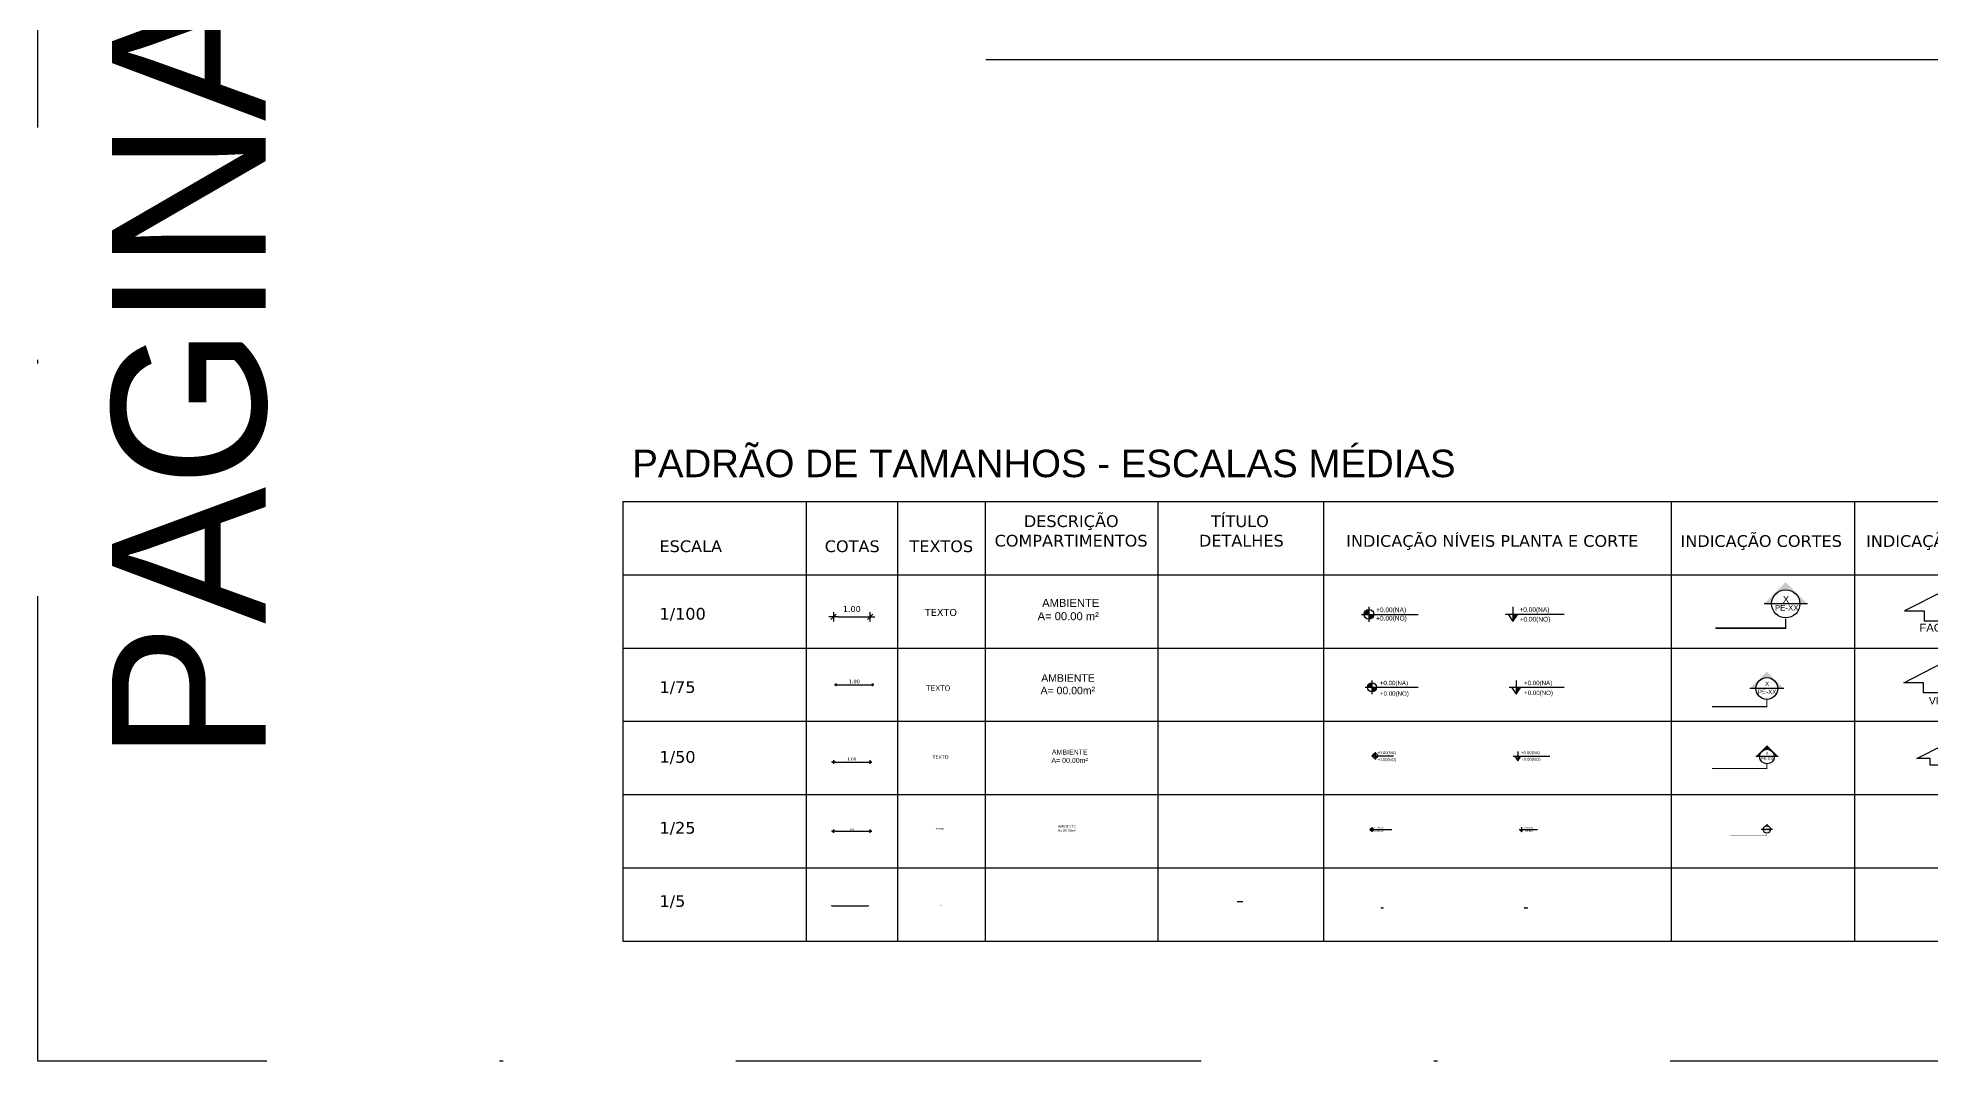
# Model space of a CAD drawing. Header units: millimetres. Extents: x 302 to 436, y 121 to 202.
# Drawn here: x 302.1 to 353.7, y 120.7 to 148.6 of the extents above; entities that cross this region are included whole.
import ezdxf

# ---------------------------------------------------------------- set-up
doc = ezdxf.new("R2010")
doc.units = ezdxf.units.MM
doc.linetypes.add('DASHDOT', pattern=[25.4, 12.7, -6.35, 0, -6.35])
for name, color, linetype in [('A-PISOS-NIVEL', 1, 'Continuous'), ('A-TEXTO', 3, 'Continuous'), ('ARQ-CTA-1_025', 1, 'Continuous'), ('ARQ-CTA-1_050', 1, 'Continuous'), ('ARQ-CTA-1_100', 1, 'Continuous'), ('ARQ-HTC', 9, 'Continuous'), ('ARQ-SMB-1_025', 1, 'Continuous'), ('ARQ-SMB-1_050', 1, 'Continuous'), ('ARQ-SMB-1_075', 1, 'Continuous'), ('ARQ-SMB-1_100', 1, 'Continuous'), ('ARQ-TXT', 2, 'Continuous'), ('ARQ-TXT-1_025', 6, 'Continuous'), ('ARQ-TXT-1_050', 2, 'Continuous'), ('ARQ-TXT-1_075', 2, 'Continuous'), ('ARQ-TXT-1_100', 2, 'Continuous')]:
    doc.layers.add(name, color=color, linetype=linetype)
doc.styles.add('ESC-50-A20', font='arial.ttf', dxfattribs={"height": 0.1})
doc.styles.add('FNDE Text Cota 0075', font='verdana.ttf', dxfattribs={"height": 0.1})
doc.styles.add('FNDE Texto Cota 0005', font='verdana.ttf', dxfattribs={"height": 0.008})
doc.styles.add('FNDE Texto Cota 0025', font='verdana.ttf', dxfattribs={"height": 0.04})
doc.styles.add('FNDE Texto Cota 0050', font='verdana.ttf', dxfattribs={"height": 0.08})
doc.styles.add('FNDE Texto Cota 0100', font='verdana.ttf', dxfattribs={"height": 0.16})
doc.dimstyles.new('FNDE 1-0005', dxfattribs={"dimscale": 2.5, "dimtxt": 0.008, "dimasz": 0.0025, "dimexe": 0.15, "dimexo": 0.15, "dimgap": 0.0025, "dimtad": 1, "dimzin": 4, "dimdsep": 46, "dimtxsty": 'FNDE Texto Cota 0005', "dimblk": 'tic', "dimcen": 0.15, "dimdle": 0.15, "dimse1": 1, "dimse2": 1, "dimclrd": 251, "dimclre": 251, "dimclrt": 256, "dimaunit": 1, "dimadec": 3, "dimazin": 0, "dimtfac": 1, "dimtix": 1, "dimtmove": 2, "dimatfit": 3, "dimldrblk": 'tic', "dimfxl": 0.15, "dimtvp": 1, "dimtolj": 1, "dimtzin": 0, "dimarcsym": 0})
doc.dimstyles.new('FNDE 1-0025', dxfattribs={"dimscale": 5, "dimtxt": 0.04, "dimasz": 0.01, "dimexe": 0.15, "dimexo": 0.15, "dimgap": 0.005, "dimtad": 1, "dimzin": 1, "dimdsep": 46, "dimtxsty": 'FNDE Texto Cota 0025', "dimblk": 'tic', "dimcen": 0.015, "dimdle": 0.15, "dimse1": 1, "dimse2": 1, "dimclrd": 251, "dimclre": 251, "dimclrt": 256, "dimaunit": 1, "dimadec": 3, "dimazin": 0, "dimtfac": 1, "dimtix": 1, "dimtmove": 2, "dimatfit": 3, "dimfxl": 0.15, "dimtvp": 1, "dimtolj": 1, "dimtzin": 0, "dimarcsym": 0})
doc.dimstyles.new('FNDE 1-0050', dxfattribs={"dimscale": 5, "dimtxt": 0.08, "dimasz": 0.01, "dimexe": 0.15, "dimexo": 0.15, "dimgap": 0.01, "dimtad": 1, "dimzin": 1, "dimdsep": 46, "dimtxsty": 'FNDE Texto Cota 0050', "dimblk": 'tic', "dimcen": 0.015, "dimdle": 0.15, "dimse1": 1, "dimse2": 1, "dimclrd": 251, "dimclre": 251, "dimclrt": 256, "dimaunit": 1, "dimadec": 3, "dimazin": 0, "dimtfac": 1, "dimtix": 1, "dimtmove": 2, "dimatfit": 3, "dimfxl": 0.15, "dimtvp": 1, "dimtolj": 1, "dimtzin": 0, "dimarcsym": 0})
doc.dimstyles.new('FNDE 1-0100', dxfattribs={"dimscale": 2.5, "dimtxt": 0.16, "dimasz": 0.05, "dimexe": 0.15, "dimexo": 0.15, "dimgap": 0.05, "dimtad": 1, "dimzin": 4, "dimdsep": 46, "dimtxsty": 'FNDE Texto Cota 0100', "dimblk": 'tic', "dimcen": 0.15, "dimdle": 0.15, "dimse1": 1, "dimse2": 1, "dimclrd": 251, "dimclre": 251, "dimclrt": 256, "dimaunit": 1, "dimadec": 3, "dimazin": 0, "dimtfac": 1, "dimtix": 1, "dimtmove": 2, "dimatfit": 3, "dimldrblk": 'tic', "dimfxl": 0.15, "dimtvp": 1, "dimtolj": 1, "dimtzin": 0, "dimarcsym": 0})
doc.dimstyles.new('FNDE 1-075', dxfattribs={"dimscale": 2.5, "dimtxt": 0.1, "dimasz": 0.015, "dimexe": 0.15, "dimexo": 0.15, "dimgap": 0.015, "dimtad": 1, "dimzin": 4, "dimdsep": 46, "dimtxsty": 'FNDE Text Cota 0075', "dimblk": 'tic', "dimcen": 0.025, "dimdle": 0.15, "dimse1": 1, "dimse2": 1, "dimclrd": 251, "dimclre": 251, "dimclrt": 256, "dimaunit": 1, "dimadec": 3, "dimazin": 0, "dimtfac": 1, "dimtix": 1, "dimtmove": 2, "dimatfit": 3, "dimldrblk": 'DOTSMALL', "dimfxl": 0.15, "dimtvp": 1, "dimtolj": 1, "dimtzin": 0, "dimarcsym": 0})

# ---------------------------------------------------------------- blocks, each defined once
blk = doc.blocks.new('FNDE-Nível Corte-1_050')
blk.add_hatch(color=251).paths.add_polyline_path([(140.657, -0.187), (140.741, -0.187), (140.657, -0.313)])
at = {"color": 251}
for p, q in [((140.531, -0.187), (141.531, -0.187)), ((140.657, -0.061), (140.657, -0.313))]:
    blk.add_line(p, q, dxfattribs=at)
blk.add_lwpolyline([(140.573, -0.187), (140.657, -0.313), (140.741, -0.187)], dxfattribs=at)
blk = doc.blocks.new('tic')
at = {"color": 251}
for p, q in [((-1, 0), (1, 0)), ((0, -1), (0, 1))]:
    blk.add_line(p, q, dxfattribs=at)
blk.add_line((-0.6, -0.6), (0.6, 0.6))
blk = doc.blocks.new('*D19')
at = {"layer": 'ARQ-CTA-1_025', "color": 251, "lineweight": -2}
blk.add_line((323.821, 126.984), (324.721, 126.984), dxfattribs=at)
at = {"layer": 'Defpoints', "color": 0}
for p in [(324.771, 126.984), (323.771, 125.984), (324.771, 125.984)]:
    blk.add_point(p, dxfattribs=at)
at = {"layer": 'ARQ-CTA-1_025', "color": 251, "lineweight": -2, "xscale": 0.05, "yscale": 0.05, "zscale": 0.05, "rotation": 180}
blk.add_blockref('tic', (323.771, 126.984), dxfattribs=at)
at = {"layer": 'ARQ-CTA-1_025', "color": 251, "lineweight": -2, "xscale": 0.05, "yscale": 0.05, "zscale": 0.05}
blk.add_blockref('tic', (324.771, 126.984), dxfattribs=at)
at = {"layer": 'ARQ-CTA-1_025', "insert": (324.271, 127.03), "char_height": 0.04, "attachment_point": 5, "style": 'FNDE Texto Cota 0025'}
blk.add_mtext('\\A1;1.00', dxfattribs=at)
blk = doc.blocks.new('*D20')
at = {"layer": 'ARQ-CTA-1_100', "color": 251, "lineweight": -2}
blk.add_line((323.896, 132.839), (324.646, 132.839), dxfattribs=at)
at = {"layer": 'Defpoints', "color": 0}
for p in [(324.771, 132.839), (323.771, 131.984), (324.771, 131.984)]:
    blk.add_point(p, dxfattribs=at)
at = {"layer": 'ARQ-CTA-1_100', "color": 251, "lineweight": -2, "xscale": 0.125, "yscale": 0.125, "zscale": 0.125, "rotation": 180}
blk.add_blockref('tic', (323.771, 132.839), dxfattribs=at)
at = {"layer": 'ARQ-CTA-1_100', "color": 251, "lineweight": -2, "xscale": 0.125, "yscale": 0.125, "zscale": 0.125}
blk.add_blockref('tic', (324.771, 132.839), dxfattribs=at)
at = {"layer": 'ARQ-CTA-1_100', "insert": (324.271, 133.048), "char_height": 0.16, "attachment_point": 5, "style": 'FNDE Texto Cota 0100'}
blk.add_mtext('\\A1;1.00', dxfattribs=at)
blk = doc.blocks.new('FNDE-Nível Planta-1_025')
at = {"linetype": 'Continuous', "ltscale": 0.5}
h = blk.add_hatch(color=251, dxfattribs=at)
h.paths.add_polyline_path([(135.657, 3.813), (135.657, 3.855, 0.414214), (135.615, 3.813)])
h.paths.add_polyline_path([(135.657, 3.813), (135.657, 3.771, 0.414214), (135.699, 3.813)])
at = {"color": 251}
for p, q in [((135.594, 3.813), (135.699, 3.813)), ((135.657, 3.876), (135.657, 3.75)), ((135.699, 3.813), (136.199, 3.813))]:
    blk.add_line(p, q, dxfattribs=at)
blk.add_circle((135.657, 3.813), 0.042, dxfattribs=at)
blk = doc.blocks.new('FNDE-Nível Planta-1_050')
at = {"linetype": 'Continuous', "ltscale": 0.5}
h = blk.add_hatch(color=251, dxfattribs=at)
h.paths.add_polyline_path([(135.698, 5.827), (135.698, 5.894, 0.414214), (135.631, 5.827)])
h.paths.add_polyline_path([(135.698, 5.827), (135.698, 5.76, 0.414214), (135.766, 5.827)])
at = {"color": 251}
for p, q in [((135.598, 5.827), (135.766, 5.827)), ((135.698, 5.928), (135.698, 5.726)), ((135.766, 5.827), (136.198, 5.827))]:
    blk.add_line(p, q, dxfattribs=at)
blk.add_circle((135.698, 5.827), 0.0672, dxfattribs=at)
blk = doc.blocks.new('FNDE-Nível Corte-1_100')
blk.add_hatch(color=251).paths.add_polyline_path([(140.657, 1.813), (140.825, 1.813), (140.657, 1.561)])
at = {"color": 251}
for p, q in [((140.657, 2.065), (140.657, 1.561)), ((140.405, 1.813), (142.405, 1.813))]:
    blk.add_line(p, q, dxfattribs=at)
blk.add_lwpolyline([(140.489, 1.813), (140.657, 1.561), (140.825, 1.813)], dxfattribs=at)
blk = doc.blocks.new('FNDE-Nível Corte-1_025')
blk.add_hatch(color=251).paths.add_polyline_path([(140.657, -2.479), (140.699, -2.479), (140.657, -2.542)])
at = {"color": 251}
for p, q in [((140.594, -2.479), (141.094, -2.479)), ((140.657, -2.416), (140.657, -2.542))]:
    blk.add_line(p, q, dxfattribs=at)
blk.add_lwpolyline([(140.615, -2.479), (140.657, -2.542), (140.699, -2.479)], dxfattribs=at)
blk = doc.blocks.new('FNDE-Ind Corte-1_025')
blk.add_hatch(color=251).paths.add_polyline_path([(242.46, -6.253), (242.514, -6.253, -1), (242.714, -6.253), (242.768, -6.253), (242.614, -6.099)])
at = {"color": 251, "linetype": 'Continuous'}
blk.add_line((242.768, -6.253), (242.46, -6.253), dxfattribs=at)
blk.add_circle((242.614, -6.253), 0.1, dxfattribs=at)
blk = doc.blocks.new('FNDE-Ind Corte-1_050')
blk.add_hatch(color=251).paths.add_polyline_path([(242.306, -4.253), (242.414, -4.253, -1), (242.814, -4.253), (242.922, -4.253), (242.614, -3.945)])
at = {"color": 251, "linetype": 'Continuous'}
blk.add_line((242.922, -4.253), (242.306, -4.253), dxfattribs=at)
blk.add_circle((242.614, -4.253), 0.2, dxfattribs=at)
blk = doc.blocks.new('FNDE-Nível Planta-1_100')
at = {"linetype": 'Continuous', "ltscale": 0.5}
h = blk.add_hatch(color=1, dxfattribs=at)
h.paths.add_polyline_path([(135.657, 7.813), (135.657, 7.981, 0.414214), (135.489, 7.813)])
h.paths.add_polyline_path([(135.657, 7.813), (135.657, 7.645, 0.414214), (135.825, 7.813)])
at = {"color": 1}
for p, q in [((135.405, 7.813), (135.825, 7.813)), ((135.657, 8.065), (135.657, 7.561)), ((135.825, 7.813), (137.338, 7.813))]:
    blk.add_line(p, q, dxfattribs=at)
blk.add_circle((135.657, 7.813), 0.168, dxfattribs=at)
blk = doc.blocks.new('FNDE-Ind Corte-1_100')
blk.add_hatch(color=251).paths.add_polyline_path([(241.999, -2.386), (242.214, -2.386, -1), (243.014, -2.386), (243.229, -2.386), (242.614, -1.77)])
at = {"color": 251, "linetype": 'Continuous'}
blk.add_line((243.229, -2.386), (241.999, -2.386), dxfattribs=at)
blk.add_circle((242.614, -2.386), 0.4, dxfattribs=at)
blk = doc.blocks.new('*D21')
at = {"layer": 'ARQ-CTA-1_050', "color": 251, "lineweight": -2}
blk.add_line((323.821, 128.871), (324.721, 128.871), dxfattribs=at)
at = {"layer": 'Defpoints', "color": 0}
for p in [(323.771, 129.416), (324.771, 129.416), (324.771, 128.871)]:
    blk.add_point(p, dxfattribs=at)
at = {"layer": 'ARQ-CTA-1_050', "color": 251, "lineweight": -2, "xscale": 0.05, "yscale": 0.05, "zscale": 0.05, "rotation": 180}
blk.add_blockref('tic', (323.771, 128.871), dxfattribs=at)
at = {"layer": 'ARQ-CTA-1_050', "color": 251, "lineweight": -2, "xscale": 0.05, "yscale": 0.05, "zscale": 0.05}
blk.add_blockref('tic', (324.771, 128.871), dxfattribs=at)
at = {"layer": 'ARQ-CTA-1_050', "insert": (324.271, 128.954), "char_height": 0.08, "attachment_point": 5, "style": 'FNDE Texto Cota 0050'}
blk.add_mtext('\\A1;1.00', dxfattribs=at)
blk = doc.blocks.new('*D22')
at = {"layer": 'ARQ-HTC', "color": 251, "linetype": 'Continuous', "lineweight": -2}
blk.add_line((323.875, 130.981), (324.8, 130.981), dxfattribs=at)
at = {"layer": 'Defpoints', "color": 0, "linetype": 'Continuous'}
for p in [(323.838, 131.106), (324.838, 131.106), (324.838, 130.981)]:
    blk.add_point(p, dxfattribs=at)
at = {"layer": 'ARQ-HTC', "color": 251, "linetype": 'Continuous', "lineweight": -2, "xscale": 0.0375, "yscale": 0.0375, "zscale": 0.0375, "rotation": 180}
blk.add_blockref('tic', (323.838, 130.981), dxfattribs=at)
at = {"layer": 'ARQ-HTC', "color": 251, "linetype": 'Continuous', "lineweight": -2, "xscale": 0.0375, "yscale": 0.0375, "zscale": 0.0375}
blk.add_blockref('tic', (324.838, 130.981), dxfattribs=at)
at = {"layer": 'ARQ-HTC', "linetype": 'Continuous', "insert": (324.338, 131.071), "char_height": 0.1, "attachment_point": 5, "style": 'FNDE Text Cota 0075'}
blk.add_mtext('\\A1;1.00', dxfattribs=at)
blk = doc.blocks.new('_DotSmall')
at = {"color": 0, "linetype": 'ByBlock', "const_width": 0.5}
blk.add_lwpolyline([(-0.0625, 0, 1), (0.0625, 0, 1)], format="xyb", close=True, dxfattribs=at)
blk = doc.blocks.new('*D23')
at = {"layer": 'ARQ-HTC', "color": 251, "linetype": 'Continuous', "lineweight": -2}
blk.add_line((323.731, 124.948), (324.719, 124.948), dxfattribs=at)
at = {"layer": 'Defpoints', "color": 0, "linetype": 'Continuous'}
for p in [(323.725, 125.025), (324.725, 125.043), (324.725, 124.948)]:
    blk.add_point(p, dxfattribs=at)
at = {"layer": 'ARQ-HTC', "color": 251, "linetype": 'Continuous', "lineweight": -2, "xscale": 0.00625, "yscale": 0.00625, "zscale": 0.00625, "rotation": 180}
blk.add_blockref('tic', (323.725, 124.948), dxfattribs=at)
at = {"layer": 'ARQ-HTC', "color": 251, "linetype": 'Continuous', "lineweight": -2, "xscale": 0.00625, "yscale": 0.00625, "zscale": 0.00625}
blk.add_blockref('tic', (324.725, 124.948), dxfattribs=at)
at = {"layer": 'ARQ-HTC', "linetype": 'Continuous', "insert": (324.225, 124.958), "char_height": 0.008, "attachment_point": 5, "style": 'FNDE Texto Cota 0005'}
blk.add_mtext('\\A1;1.00', dxfattribs=at)

msp = doc.modelspace()

# ---------------------------------------------------------------- linework, layer by layer
at = {"color": 251}
for p, q in [((318.021, 135.984), (318.021, 123.984)), ((318.021, 135.984), (366.894, 135.984)), ((323.021, 135.984), (323.021, 123.984)), ((325.521, 135.984), (325.521, 123.984)), ((327.911, 135.984), (327.911, 123.984)), ((332.626, 135.984), (332.626, 123.984)), ((337.142, 135.984), (337.142, 123.984)), ((346.636, 135.984), (346.636, 123.984)), ((351.636, 135.984), (351.636, 123.984)), ((318.021, 133.984), (366.894, 133.984)), ((318.021, 133.984), (366.894, 133.984)), ((318.021, 131.984), (366.894, 131.984)), ((318.021, 129.984), (366.894, 129.984)), ((318.021, 127.984), (366.894, 127.984)), ((318.021, 125.984), (366.894, 125.984)), ((318.021, 123.984), (366.894, 123.984))]:
    msp.add_line(p, q, dxfattribs=at)
at = {"linetype": 'DASHDOT'}
msp.add_lwpolyline([(302.055, 202.372), (435.808, 202.372), (435.808, 120.703), (302.055, 120.703)], close=True, dxfattribs=at)
at = {"layer": 'A-PISOS-NIVEL', "color": 1}
msp.add_line((368.875, 148.049), (327.932, 148.049), dxfattribs=at)
at = {"layer": 'ARQ-HTC', "color": 5, "linetype": 'Continuous'}
msp.add_line((334.785, 125.062), (334.941, 125.062), dxfattribs=at)
at = {"layer": 'ARQ-SMB-1_025', "color": 251, "linetype": 'DASHDOT', "ltscale": 0.15}
msp.add_lwpolyline([(349.246, 126.931, 0.01, 0.01, 0), (349.246, 126.864, 0.01, 0.01, 0), (348.246, 126.864, 0, 0, 0)], format="xyseb", dxfattribs=at)
at = {"layer": 'ARQ-SMB-1_050', "color": 251, "linetype": 'DASHDOT', "ltscale": 0.3}
msp.add_lwpolyline([(349.246, 128.831, 0.02, 0.02, 0), (349.246, 128.696, 0.02, 0.02, 0), (347.746, 128.696, 0, 0, 0)], format="xyseb", dxfattribs=at)
at = {"layer": 'ARQ-SMB-1_100', "elevation": -2.835}
msp.add_lwpolyline([(354.622, 133.001), (355.161, 133.001), (354.083, 133.549), (353.005, 133.001), (353.544, 133.001), (353.544, 132.726), (354.622, 132.726), (354.622, 133.001)], dxfattribs=at)
at = {"layer": 'ARQ-SMB-1_100', "color": 251, "linetype": 'DASHDOT', "ltscale": 0.1}
msp.add_lwpolyline([(349.761, 132.789, 0.0385, 0.0385, 0), (349.761, 132.528, 0.0385, 0.0385, 0), (347.836, 132.528, 0, 0, 0)], format="xyseb", dxfattribs=at)
at = {"layer": 'ARQ-SMB-1_100'}
for points in [[(353.523, 131.037), (352.984, 131.037), (354.062, 131.586), (355.14, 131.037), (354.601, 131.037), (354.601, 130.763), (353.523, 130.763), (353.523, 131.037)], [(353.7, 128.971), (353.341, 128.971), (354.059, 129.337), (354.778, 128.971), (354.419, 128.971), (354.419, 128.788), (353.7, 128.788), (353.7, 128.971)]]:
    msp.add_lwpolyline(points, dxfattribs=at)
at = {"layer": 'ARQ-SMB-1_100', "color": 251, "linetype": 'DASHDOT', "ltscale": 0.6}
msp.add_lwpolyline([(349.246, 130.587, 0.03, 0.03, 0), (349.246, 130.384, 0.03, 0.03, 0), (347.746, 130.384, 0, 0, 0)], format="xyseb", dxfattribs=at)

# ---------------------------------------------------------------- block references
at = {"layer": 'ARQ-SMB-1_025'}
for name, p in [('FNDE-Nível Planta-1_025', (202.81, 123.213)), ('FNDE-Nível Corte-1_025', (201.889, 129.505)), ('FNDE-Ind Corte-1_025', (106.633, 133.283))]:
    msp.add_blockref(name, p, dxfattribs=at)
at = {"layer": 'ARQ-SMB-1_050'}
for name, p in [('FNDE-Nível Planta-1_050', (202.856, 123.216)), ('FNDE-Nível Corte-1_050', (201.791, 129.216)), ('FNDE-Ind Corte-1_050', (106.635, 133.275))]:
    msp.add_blockref(name, p, dxfattribs=at)
at = {"layer": 'ARQ-SMB-1_050', "xscale": 0.1, "yscale": 0.1, "zscale": 0.1}
for name, p in [('FNDE-Nível Planta-1_050', (325.163, 124.311)), ('FNDE-Nível Corte-1_050', (328.573, 124.911))]:
    msp.add_blockref(name, p, dxfattribs=at)
at = {"layer": 'ARQ-SMB-1_100'}
for name, p, xscale, yscale, zscale in [('FNDE-Ind Corte-1_100', (116.237, 135.489), 0.9625343025600117, 0.9625343025600117, 0.9625343025600117), ('FNDE-Nível Planta-1_100', (229.859, 126.654), 0.8, 0.8, 0.8), ('FNDE-Nível Corte-1_100', (229.791, 131.462), 0.8, 0.8, 0.8), ('FNDE-Ind Corte-1_100', (167.285, 132.669), 0.75, 0.75, 0.75), ('FNDE-Nível Planta-1_100', (236.726, 125.053), 0.75, 0.75, 0.75), ('FNDE-Nível Corte-1_100', (236.911, 129.553), 0.75, 0.75, 0.75)]:
    msp.add_blockref(name, p, dxfattribs=dict(at, xscale=xscale, yscale=yscale, zscale=zscale))

# ---------------------------------------------------------------- texts
at = {"layer": 'A-TEXTO'}
msp.add_text('PAGINAÇÃO DE PISO', height=4.2, rotation=90, dxfattribs=at).set_placement((308.276, 128.895))
at = {"layer": 'ARQ-SMB-1_025', "style": 'ESC-50-A20'}
for tag, p, s in [('+0.00(NA)', (338.53, 127.06), 'NA'), ('+0.00(NA)', (342.608, 127.059), 'NA'), ('+0.00(NO)', (338.53, 126.964), 'NO'), ('+0.00(NO)', (342.609, 126.969), 'NO')]:
    msp.add_attdef(tag, p, s, height=0.04, dxfattribs=at)
at = {"layer": 'ARQ-SMB-1_050', "style": 'ESC-50-A20'}
for tag, p, s, height in [('+0.00(NA)', (338.607, 129.088), 'NA', 0.08), ('+0.00(NA)', (342.542, 129.087), 'NA', 0.08), ('+0.00(NO)', (338.609, 128.896), 'NO', 0.08), ('+0.00(NO)', (342.544, 128.907), 'NO', 0.08), ('+0.00(NA)', (338.739, 124.898), 'NA', 0.008), ('+0.00(NO)', (338.739, 124.879), 'NO', 0.008), ('+0.00(NA)', (342.648, 124.898), 'NA', 0.008), ('+0.00(NO)', (342.648, 124.88), 'NO', 0.008)]:
    msp.add_attdef(tag, p, s, height=height, dxfattribs=at)
at = {"layer": 'ARQ-SMB-1_075', "style": 'ESC-50-A20'}
for tag, p, s in [('+0.00(NA)', (338.685, 130.971), 'NA'), ('+0.00(NO)', (338.688, 130.683), 'NO'), ('+0.00(NA)', (342.62, 130.971), 'NA'), ('+0.00(NO)', (342.622, 130.701), 'NO')]:
    msp.add_attdef(tag, p, s, height=0.12, dxfattribs=at)
at = {"layer": 'ARQ-SMB-1_100', "style": 'ESC-50-A20'}
for tag, p, s in [('+0.00(NA)', (338.581, 132.964), 'NA'), ('+0.00(NO)', (338.581, 132.736), 'NA'), ('+0.00(NA)', (342.493, 132.968), 'NA'), ('+0.00(NO)', (342.497, 132.709), 'NO')]:
    msp.add_attdef(tag, p, s, height=0.128, dxfattribs=at)
at = {"layer": 'ARQ-TXT', "attachment_point": 1, "style": 'ESC-50-A20'}
for s, width, gutter_width, insert, char_height in [('PADRÃO DE TAMANHOS - ESCALAS MÉDIAS', 23.10605, 12.5, (318.281, 137.401), 0.75), ('\\pi1.0553;{\\fVerdana|b0|i0|c0|p34;DESCRIÇÃO \\P\\pi0.25715;COMPARTIMENTOS}', 4.7147, 0.5, (327.911, 135.61), 0.32), ('\\pi1.4497;{\\fVerdana|b0|i0|c0|p34;TÍTULO\\P\\pi1.1201;DETALHES}', 4.51623, 0.5, (332.626, 135.61), 0.32), ('{\\fVerdana|b0|i0|c0|p34;ESCALA}', 4, 0.5, (319.021, 134.925), 0.32), ('\\pi0.51168;{\\fVerdana|b0|i0|c0|p34;COTAS}', 2.5, 0.5, (323.021, 134.925), 0.32), ('\\pi0.32317;{\\fVerdana|b0|i0|c0|p34;TEXTOS}', 2.39053, 0.5, (325.521, 134.925), 0.32), ('\\pi0.6234;{\\fVerdana|b0|i0|c0|p34;INDICAÇÃO NÍVEIS PLANTA E CORTE}', 9.49351, 0.5, (337.142, 135.069), 0.32), ('{\\fVerdana|b0|i0|c0|p34;INDICAÇÃO CORTES}', 16.94727, 0.5, (346.89, 135.067), 0.32), ('\\pi0.31921;{\\fVerdana|b0|i0|c0|p34;INDICAÇÃO VISTAS}', 5, 0.5, (351.636, 135.067), 0.32), ('{\\fVerdana|b0|i0|c0|p34;1/100}', 8.52818, 0.5, (319.021, 133.08), 0.32), ('{\\fVerdana|b0|i0|c0|p34;1/75}', 8.52818, 0.5, (319.021, 131.08), 0.32), ('{\\fVerdana|b0|i0|c0|p34;1/50}', 8.52818, 0.5, (319.021, 129.172), 0.32), ('{\\fVerdana|b0|i0|c0|p34;1/25}', 8.52818, 0.5, (319.021, 127.236), 0.32), ('{\\fVerdana|b0|i0|c0|p34;1/5}', 8.52818, 0.5, (319.021, 125.236), 0.32)]:
    msp.add_mtext_dynamic_manual_height_columns(s, width=width, gutter_width=gutter_width, heights=[0], dxfattribs=dict(at, insert=insert, char_height=char_height))
at = {"layer": 'ARQ-TXT-1_025', "char_height": 0.04, "width": 2.13204, "attachment_point": 1, "style": 'ESC-50-A20'}
for s, insert in [('X', (349.23, 127.093)), ('PE-XX', (349.166, 127.019))]:
    msp.add_mtext(s, dxfattribs=dict(at, insert=insert))
at = {"layer": 'ARQ-TXT-1_025', "color": 3, "insert": (334.707, 125.045), "char_height": 0.012, "width": 0.23272, "attachment_point": 7, "style": 'ESC-50-A20'}
msp.add_mtext('\\pi0.079352;DETALHE 2 - VISTA\\P\\pi0.1406;{\\C256;ESCALA 1/5}', dxfattribs=at)
at = {"layer": 'ARQ-TXT-1_050', "style": 'ESC-50-A20'}
msp.add_text('FACHADA', height=0.2185, dxfattribs=at).set_placement((353.412, 132.431, -2.835))
at = {"layer": 'ARQ-TXT-1_050', "attachment_point": 1, "style": 'ESC-50-A20'}
for s, width, insert, char_height in [('\\pi1.0649;AMBIENTE     \\P\\pi0.94075;A= 00.00 m²', 3.27851, (328.402, 133.328), 0.21845), ('\\pi0.47118;AMBIENTE       \\P\\pi0.45365;A= 00.00m²', 2.38952, (328.97, 131.269), 0.2048), ('\\pi0.78181;VISTA     ', 2.38952, (352.886, 130.652), 0.2048), ('\\pi0.71237;AMBIENTE       \\P\\pi0.70069;A= 00.00m²', 2.38952, (329.02, 129.213), 0.13653), ('\\pi0.95357;AMBIENTE       \\P\\pi0.94772;A= 00.00m²', 2.38952, (328.946, 127.149), 0.06827)]:
    msp.add_mtext_dynamic_manual_height_columns(s, width=width, gutter_width=1, heights=[0], dxfattribs=dict(at, insert=insert, char_height=char_height))
at = {"layer": 'ARQ-TXT-1_050', "char_height": 0.08, "width": 4.26409, "attachment_point": 1, "style": 'ESC-50-A20'}
for s, insert in [('X', (349.214, 129.154)), ('PE-XX', (349.085, 129.006))]:
    msp.add_mtext(s, dxfattribs=dict(at, insert=insert))
at = {"layer": 'ARQ-TXT-1_075', "attachment_point": 1, "style": 'ESC-50-A20'}
for width, insert, char_height in [(1.64607, (326.265, 133.053), 0.192), (1.60806, (326.303, 130.963), 0.144), (1.43813, (326.473, 129.058), 0.096), (1.34738, (326.564, 127.07), 0.048), (1.23336, (326.678, 124.946), 0.0096)]:
    msp.add_mtext_dynamic_manual_height_columns('{\\fVerdana|b0|i0|c0|p34;TEXTO}', width=width, gutter_width=0.5, heights=[0], dxfattribs=dict(at, insert=insert, char_height=char_height))
at = {"layer": 'ARQ-TXT-1_100', "attachment_point": 1, "style": 'ESC-50-A20'}
for s, insert, char_height, width in [('X', (349.679, 133.409), 0.193, 8.20866), ('PE-XX', (349.465, 133.162), 0.154, 6.56693), ('PE-XX', (349.002, 130.849), 0.12, 6.39613), ('X', (349.199, 131.07), 0.12, 6.39613)]:
    msp.add_mtext(s, dxfattribs=dict(at, insert=insert, char_height=char_height, width=width))

# ---------------------------------------------------------------- dimensions: what is measured, and where the dimension line sits
at = {"layer": 'ARQ-CTA-1_025'}
dim = msp.add_linear_dim(base=(324.771, 126.984), p1=(323.771, 125.984), p2=(324.771, 125.984), dimstyle='FNDE 1-0025', dxfattribs=at)
dim.commit()
dim.dimension.update_dxf_attribs({"geometry": '*D19', "text_midpoint": (324.271, 127.03)})
at = {"layer": 'ARQ-CTA-1_050'}
dim = msp.add_linear_dim(base=(324.771, 128.871), p1=(323.771, 129.416), p2=(324.771, 129.416), dimstyle='FNDE 1-0050', override={"dimtad": 0}, dxfattribs=at)
dim.commit()
dim.dimension.update_dxf_attribs({"geometry": '*D21', "text_midpoint": (324.271, 128.954)})
at = {"layer": 'ARQ-CTA-1_100'}
dim = msp.add_linear_dim(base=(324.771, 132.839), p1=(323.771, 131.984), p2=(324.771, 131.984), dimstyle='FNDE 1-0100', dxfattribs=at)
dim.commit()
dim.dimension.update_dxf_attribs({"geometry": '*D20', "text_midpoint": (324.271, 133.048)})
at = {"layer": 'ARQ-HTC', "linetype": 'Continuous'}
for base, p1, p2, dimstyle, picture, middle in [((324.838, 130.981), (323.838, 131.106), (324.838, 131.106), 'FNDE 1-075', '*D22', (324.338, 131.071)), ((324.725, 124.948), (323.725, 125.025), (324.725, 125.043), 'FNDE 1-0005', '*D23', (324.225, 124.958))]:
    dim = msp.add_linear_dim(base=base, p1=p1, p2=p2, dimstyle=dimstyle, dxfattribs=at)
    dim.commit()
    dim.dimension.update_dxf_attribs({"geometry": picture, "text_midpoint": middle})

doc.saveas('drawing.dxf')
